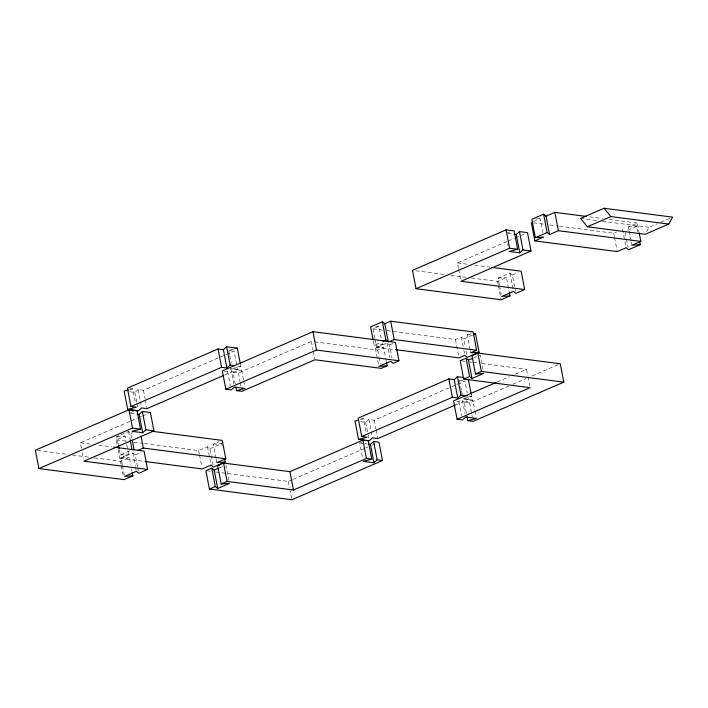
<?xml version="1.0" encoding="UTF-8"?>
<svg xmlns="http://www.w3.org/2000/svg" width="708" height="708" viewBox="0 0 708 708"><rect width="100%" height="100%" fill="white"/><g stroke="black" fill="none" stroke-linecap="round" stroke-linejoin="round"><path stroke-width="0.53" stroke-dasharray="3.54 2.66" d="M646.634 231.675L649.059 227.321L656.9 223.932M129.529 391.763L134.883 392.453L138.095 389.559L143.45 390.258L225.029 354.974M224.454 371.169L227.666 371.585L230.879 368.691L241.578 370.08L243.455 379.798M360.345 421.711L365.7 422.411L368.903 419.517L374.258 420.207L450.801 387.108M456.766 401.312L458.908 401.595L461.315 399.427M226.038 354.54L234.091 351.053L236.799 365.089M533.266 221.684L540.133 218.71L542.841 232.755M458.483 268.332L457.448 262.934L507.185 241.419M508.202 240.977L514.291 238.348M515.309 237.906L525.46 233.516M224.533 375.072L237.631 369.408L237.003 366.169M235.304 384.152L233.02 372.275L238.375 372.974L311.361 341.406L313.538 341.69M81.393 448.217L80.358 442.819L130.095 421.304M131.113 420.871L137.202 418.233M138.219 417.791L141.264 416.472M142.281 416.038L148.37 413.401M118.245 444.199L116.785 436.641L128.564 431.553L130.971 433.517L132.007 438.916M117.086 444.199L116.254 439.88L125.086 436.066L126.121 441.465M130.971 433.517L132.936 432.668M374.886 338.557L373.01 328.839L378.895 326.291L381.391 339.247M499.379 284.616L498.131 278.138L509.902 273.049L512.318 275.014L515.433 291.218M471.413 277.978L497.6 281.386L506.424 277.563L509.132 291.599M512.318 275.014L518.203 272.474M559.506 226.188L613.739 233.233L616.677 231.959M631.155 240.906L628.456 226.87L637.28 223.047L638.943 231.684M627.916 230.109L636.749 226.286L637.793 231.684M119.28 449.598L120.325 455.005L131.113 450.332M373.302 340.911L374.134 345.23L381.001 342.256M660.83 222.232L671.618 217.568M118.13 449.607L119.794 458.244L128.617 454.421L126.334 442.544M375.09 339.636L376.55 347.194L382.435 344.646L381.603 340.327M122.289 464.51L121.041 458.032L132.812 452.934L135.228 454.908L137.511 466.784M378.444 364.248L375.329 348.053L387.099 342.964L389.506 344.929L392.002 357.885M94.323 457.872L120.51 461.271L129.343 457.448L130.794 465.006M135.228 454.908L141.113 452.359M314.626 341.831L377.736 350.017L383.621 347.478L385.497 357.195M389.506 344.929L393.436 343.23M144.459 443.544L198.691 450.58L207.515 446.766L209.931 448.73L213.046 464.926M216.108 458.253L213.4 444.217L219.294 441.668M387.108 330.671L455.448 339.539L461.333 336.99L463.74 338.955L465.191 346.513M470.13 349.557L467.218 334.441L471.139 332.742M209.931 448.73L221.701 443.642L222.117 445.801M463.74 338.955L472.572 335.141M219.091 467.997L223.011 466.298M473.369 358.018L480.236 355.044L483.148 370.169M451.81 386.665L455.846 384.931M456.846 384.488L464.908 381.01L467.191 392.887M497.149 382.046L509.309 376.789M515.389 374.151L526.54 369.328L527.787 375.806M455.35 405.029L468.439 399.365L468.023 397.206M215.648 471.962L288.315 481.396L292.351 479.652M293.351 479.219L364.868 448.288M365.877 447.854L367.886 446.978M371.912 445.235L375.948 443.491M466.342 413.083L464.262 402.286L469.616 402.985L508.893 385.993M512.919 384.249L526.017 378.585M532.062 375.975L558.249 364.647M507.689 232.551L509.831 232.003M229.569 354.673L228.737 350.354L234.091 348.982M129.529 389.692L132.741 388.869L135.44 402.905M240.419 364.354L240.835 366.514L232.277 368.718L237.631 369.408M233.02 372.275L241.578 370.08M130.599 412.437L133.812 411.614M461.421 390.028L459.554 380.311L461.696 379.762M360.345 419.649L363.549 418.817L366.257 432.862M471.236 394.312L471.652 396.471L463.085 398.666L468.439 399.365M464.262 402.286L472.82 400.091L474.696 409.808M361.841 442.447L359.699 442.996L362.611 458.111M535.983 219.002L540.133 218.71M628.456 226.87L636.749 226.286M498.131 278.138L506.424 277.563M375.789 326.512L378.895 326.291M467.218 334.441L471.36 334.158M374.134 345.23L382.435 344.646M375.329 348.053L383.621 347.478M116.785 436.641L125.086 436.066M213.4 444.217L221.701 443.642M120.325 455.005L128.617 454.421M121.041 458.032L129.343 457.448M589.56 216.852L602.57 218.542M609.084 219.392L637.28 223.047M580.542 218.436L596.853 220.551M602.287 221.259L649.059 227.321M533.478 222.816L544.319 224.224M549.744 224.923L558.417 226.056M507.689 233.374L513.043 234.074M457.448 262.934L468.245 264.332M474.723 265.173L489.83 267.137M415.764 270.757L444.128 274.439M450.677 275.288L465.952 277.271M373.01 328.839L382.771 330.105M376.55 347.194L396.073 349.725M461.253 360.859L465.607 361.425M469.962 361.992L472.139 362.275M473.227 362.408L477.581 362.974M481.927 363.54L526.54 369.328M228.737 350.354L234.091 351.053M459.554 380.311L464.908 381.01M237.623 366.098L240.835 366.514M468.439 396.055L471.652 396.471M472.82 400.091L462.12 398.701L465.032 413.817M129.529 388.453L132.741 388.869M361.416 418.543L363.549 418.817M130.599 413.268L135.954 413.959M360.77 443.137L363.983 443.553M365.054 443.695L367.195 443.969M116.254 439.88L126.015 441.155M133.608 442.137L143.37 443.403M80.358 442.819L91.155 444.217M98.713 445.199L111.669 446.881M119.794 458.244L144.742 461.483M206.975 470.838L210.223 471.254M37.586 450.509L67.048 454.332M72.499 455.04L88.863 457.164M631.368 241.986L631.987 245.225M625.182 232.463L626.226 237.861M626.43 238.941L628.093 247.579M622.571 229.41L626.102 247.765M613.739 233.233L614.358 236.472M614.571 237.552L617.066 250.508M507.627 243.897L508.043 246.057M509.902 273.049L513.229 290.324M528 376.886L529.664 385.533M499.591 285.696L501.255 294.342M497.6 281.386L498.22 284.625M498.432 285.705L500.928 298.661M458.695 269.412L460.563 279.129M470.333 350.646L470.749 352.805M466.023 350.832L466.855 355.151M461.333 336.99L463.616 348.867M463.829 349.947L464.864 355.345M474.9 410.888L476.148 417.366M469.616 402.985L472.316 417.021M455.448 339.539L458.775 356.814M461.634 391.108L462.253 394.347M458.908 401.595L461.607 415.631M387.099 342.964L390.011 358.08M385.701 358.275L386.329 361.514M377.736 350.017L378.984 356.496M379.187 357.575L380.435 364.054M374.258 420.207L375.921 428.853M376.134 429.933L377.585 437.491M368.903 419.517L372.443 437.871M365.7 422.411L368.815 438.606M311.361 341.406L313.024 350.044M313.228 351.124L314.688 358.682M288.315 481.396L289.563 487.874M289.776 488.954L291.643 498.671M243.658 380.877L244.703 386.276M238.375 372.974L240.039 381.612M240.242 382.692L241.074 387.011M229.781 355.752L231.233 363.319M230.879 368.691L233.79 383.807M227.666 371.585L230.366 385.621M225.958 465.023L228.87 480.139M216.312 459.333L216.94 462.572M207.515 446.766L209.595 457.563M209.807 458.642L211.055 465.121M198.691 450.58L199.311 453.819M199.523 454.899L201.807 466.776M143.45 390.258L145.113 398.896M145.317 399.976L146.777 407.534M138.095 389.559L141.627 407.923M134.883 392.453L136.759 402.171M136.963 403.25L138.007 408.649M137.724 467.864L138.343 471.103M132.812 452.934L135.308 465.899M135.52 466.979L136.14 470.218M128.564 431.553L130.228 440.19M131.626 469.333L132.042 471.493M122.502 465.59L124.369 475.307M120.51 461.271L121.13 464.51M121.342 465.59L123.626 477.466M82.225 452.536L83.473 459.014"/><path stroke-width="1.06" d="M668.724 224.1L672.6 217.144L604.083 208.249L580.542 218.436L587.366 226.781L645.174 234.277L668.724 224.1L610.907 216.595L587.366 226.781M137.025 414.1L139.166 414.375L142.37 411.481L150.406 412.525L153.937 430.88L83.889 461.174L147.591 469.439L144.051 451.084L113.829 447.164M128.458 389.966L124.174 391.064L127.714 409.419L136.272 407.224L130.927 406.534L127.387 388.17L218.037 348.964L223.392 349.663L226.595 346.77L237.304 348.159L240.216 363.275M132.254 472.572L132.874 475.811L124.042 479.626L38.931 468.581L35.4 450.226L128.989 409.746L137.016 410.79L140.556 429.145L131.989 431.34L142.697 432.73L145.91 429.844L153.937 430.88M130.927 406.534L221.569 367.328L226.923 368.018L230.135 365.124L234.419 365.682M514.114 234.206L516.247 234.49L519.46 231.596L527.487 232.64L531.027 250.995L460.979 281.288L524.681 289.554L521.141 271.199L491.989 267.412M509.335 292.678L509.964 295.917L501.131 299.741L416.021 288.696L412.49 270.332L506.078 229.861L514.105 230.896L517.645 249.26L509.079 251.455L519.787 252.844L523 249.951L531.027 250.995M368.266 444.111L370.408 444.385L373.612 441.491L378.966 442.19L382.497 460.545L291.855 499.751L209.418 489.051L205.886 470.696L211.772 468.147L214.179 470.112L217.719 488.476L229.489 483.378L221.197 483.962L217.657 465.599L223.542 463.059L289.917 471.67L362.912 440.102L368.257 440.801L371.797 459.156L363.231 461.35L373.939 462.74L377.152 459.846L382.497 460.545M358.204 420.198L354.991 421.021L358.522 439.376L367.089 437.181L361.735 436.482L358.204 418.127L448.845 378.922L454.2 379.621L457.412 376.727L463.837 377.559M361.735 436.482L452.385 397.276L457.74 397.976L460.943 395.082L467.369 395.914M639.156 232.764L640.82 241.401L558.382 230.711L549.558 234.525L546.018 216.17L543.611 214.197L531.841 219.294L535.372 237.649L543.673 237.074L534.841 240.888L531.301 222.533M546.018 216.17L554.851 212.347L586.304 216.427M386.533 362.593L387.161 365.832L378.86 366.408L390.63 361.319L393.046 363.284L398.931 360.735L395.391 342.38L312.963 331.68L222.312 370.886L225.852 389.25L231.197 389.94L234.41 387.046L245.118 388.435L236.552 390.639L235.932 387.4M416.021 288.696L509.618 248.216L517.645 249.26M535.372 237.649L547.142 232.56L549.558 234.525M223.524 375.506L146.981 408.613L141.627 407.923L138.423 410.808L127.714 409.419M38.931 468.581L132.529 428.101L140.556 429.145M225.852 389.25L316.494 350.044L398.931 360.735M388.32 342.106L384.78 323.742L382.373 321.777L370.603 326.866L373.098 339.831M384.78 323.742L390.666 321.202L473.103 331.902L476.634 350.256L470.749 352.805L479.05 352.221L475.51 333.866L473.44 334.008M382.966 341.406L385.904 340.132L387.515 341.451M137.449 450.607L143.335 448.058L225.772 458.757L222.232 440.403L151.733 431.252M389.303 341.681L394.206 339.557L476.634 350.256M524.681 289.554L515.849 293.377L513.442 291.404L501.671 296.502L509.964 295.917M640.82 241.401L631.987 245.225L640.289 244.641L639.66 241.401M640.289 244.641L628.509 249.738L626.102 247.765L617.27 251.588L534.841 240.888M147.591 469.439L138.759 473.263L136.352 471.298L124.581 476.387L132.874 475.811M387.161 365.832L381.267 368.372L314.892 359.761L241.906 391.329L236.552 390.639M473.546 334.716L475.51 333.866M225.772 458.757L216.94 462.572L225.233 461.997L224.613 458.757M225.233 461.997L213.462 467.085L211.055 465.121L202.222 468.935L145.821 461.616M479.05 352.221L467.271 357.319L464.864 355.345L458.979 357.894L396.073 349.725M466.961 416.322L467.793 420.649L473.148 421.34L563.798 382.134L560.258 363.779L477.829 353.08L471.944 355.628L475.475 373.983L483.776 373.408L471.997 378.497L468.466 360.142L466.059 358.168L460.165 360.717L463.705 379.072L530.08 387.692L457.094 419.26L453.554 400.896L496.131 382.488M214.179 470.112L218.108 468.422M468.466 360.142L472.386 358.443M209.418 489.051L215.303 486.502L217.719 488.476M221.197 483.962L227.082 481.413L293.457 490.025L366.443 458.457L371.797 459.156M463.705 379.072L469.59 376.532L471.997 378.497M475.475 373.983L481.36 371.435L563.798 382.134M455.35 405.029L377.798 438.571L372.443 437.871L369.231 440.765L358.522 439.376M235.162 348.708L237.304 348.159M467.793 420.649L476.36 418.446L465.652 417.056L462.439 419.95L457.094 419.26M217.657 465.599L219.737 465.457M604.083 208.249L610.907 216.595M554.851 212.347L558.382 230.711M543.611 214.197L547.142 232.56M519.46 231.596L523 249.951M516.247 234.49L519.787 252.844M506.078 229.861L509.618 248.216M477.829 353.08L481.36 371.435M466.059 358.168L469.59 376.532M468.324 379.196L471.236 394.312M457.412 376.727L460.943 395.082M454.2 379.621L457.74 397.976M448.845 378.922L452.385 397.276M390.666 321.202L394.206 339.557M382.373 321.777L385.904 340.132M373.612 441.491L377.152 459.846M370.408 444.385L373.939 462.74M362.912 440.102L366.443 458.457M312.963 331.68L316.494 350.044M289.917 471.67L293.457 490.025M226.595 346.77L230.135 365.124M223.392 349.663L226.923 368.018M218.037 348.964L221.569 367.328M223.542 463.059L227.082 481.413M211.772 468.147L215.303 486.502M142.37 411.481L145.91 429.844M139.166 414.375L142.697 432.73M141.051 436.181L143.335 448.058M128.989 409.746L132.529 428.101M132.219 439.995L134.086 449.722M130.228 440.19L132.095 449.907M118.448 445.279L119.077 448.518"/></g></svg>
